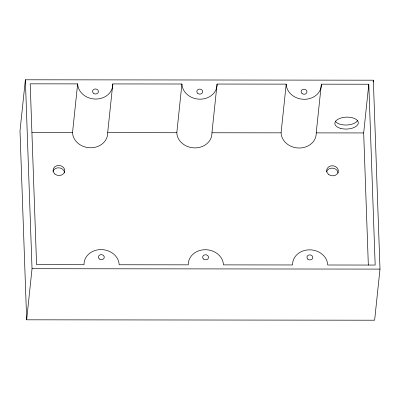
<?xml version="1.0" encoding="UTF-8"?>
<svg xmlns="http://www.w3.org/2000/svg" width="400" height="400" viewBox="0 0 400 400"><rect width="100%" height="100%" fill="white"/><g stroke="black" fill="none" stroke-linecap="round" stroke-linejoin="round"><path stroke-width="0.6" d="M25.37 79.79L20 130.9L26.66 319.81L374.63 320.21L380 269.1L373.34 80.19L25.37 79.79L32.03 268.705L26.66 319.81M368.795 84.225L363.675 132.94L316.225 132.885A17.605 15.125 6 0 1 299.185 148.02A17.605 15.125 6 0 1 281.075 132.845L211.95 132.77A17.605 15.125 6 0 1 194.91 147.9A17.605 15.125 6 0 1 176.805 132.73L107.68 132.65A17.605 15.125 6 0 1 90.64 147.78A17.605 15.125 6 0 1 72.53 132.61L77.65 83.89L30.2 83.835L36.575 264.665L84.025 264.72A17.605 15.125 6 0 1 101.065 249.59A17.605 15.125 6 0 1 119.175 264.76L188.3 264.84A17.605 15.125 6 0 1 205.34 249.71A17.605 15.125 6 0 1 223.45 264.88L292.575 264.96A17.605 15.125 6 0 1 309.615 249.825A17.605 15.125 6 0 1 327.72 265L375.17 265.055L368.795 84.225L321.345 84.17A17.605 15.125 6 0 1 304.305 99.305A17.605 15.125 6 0 1 286.195 84.13L217.07 84.05A17.605 15.125 6 0 1 200.03 99.185A17.605 15.125 6 0 1 181.925 84.01L112.8 83.93A17.605 15.125 6 0 1 95.76 99.065A17.605 15.125 6 0 1 77.65 83.89M107.68 132.65L112.8 83.93M176.805 132.73L181.925 84.01M211.95 132.77L217.07 84.05M281.075 132.845L286.195 84.13M316.225 132.885L321.345 84.17M373.145 82.035L373.34 80.19M31.95 132.56L72.53 132.61M32.03 268.705L380 269.1M363.675 132.94L368.335 265.135M326.545 171.865A5.87 5.04 6 0 1 332.835 168.17A5.87 5.04 6 0 1 338.105 173.185M52.97 171.55A5.87 5.04 6 0 1 59.265 167.86A5.87 5.04 6 0 1 64.535 172.87M357.59 120.62A11.74 5.965 -2 0 1 346.32 125.03A11.74 5.965 -2 0 1 335.21 121.09M340.175 128.27A11.74 5.965 -2 0 0 358.295 123.11A11.74 5.965 -2 0 0 341.265 117.915A11.74 5.965 -2 0 0 340.175 128.27M203.6 259.07A2.935 2.52 6 0 0 208.46 257.94A2.935 2.52 6 0 0 204.76 254.845A2.935 2.52 6 0 0 203.6 259.07M307.77 259.1A2.935 2.52 6 0 0 312.695 258.18A2.935 2.52 6 0 0 309.17 254.935A2.935 2.52 6 0 0 307.77 259.1M99.325 258.95A2.935 2.52 6 0 0 104.185 257.82A2.935 2.52 6 0 0 100.49 254.725A2.935 2.52 6 0 0 99.325 258.95M93.485 93.27A2.935 2.52 6 0 0 98.345 92.145A2.935 2.52 6 0 0 94.65 89.045A2.935 2.52 6 0 0 93.485 93.27M197.755 93.39A2.935 2.52 6 0 0 202.615 92.265A2.935 2.52 6 0 0 198.92 89.165A2.935 2.52 6 0 0 197.755 93.39M302.03 93.51A2.935 2.52 6 0 0 306.89 92.385A2.935 2.52 6 0 0 303.195 89.285A2.935 2.52 6 0 0 302.03 93.51M54.91 174.04A5.87 5.04 6 0 0 64.635 171.79A5.87 5.04 6 0 0 57.24 165.595A5.87 5.04 6 0 0 54.91 174.04M328.48 174.355A5.87 5.04 6 0 0 338.205 172.1A5.87 5.04 6 0 0 330.81 165.905A5.87 5.04 6 0 0 328.48 174.355"/></g></svg>
